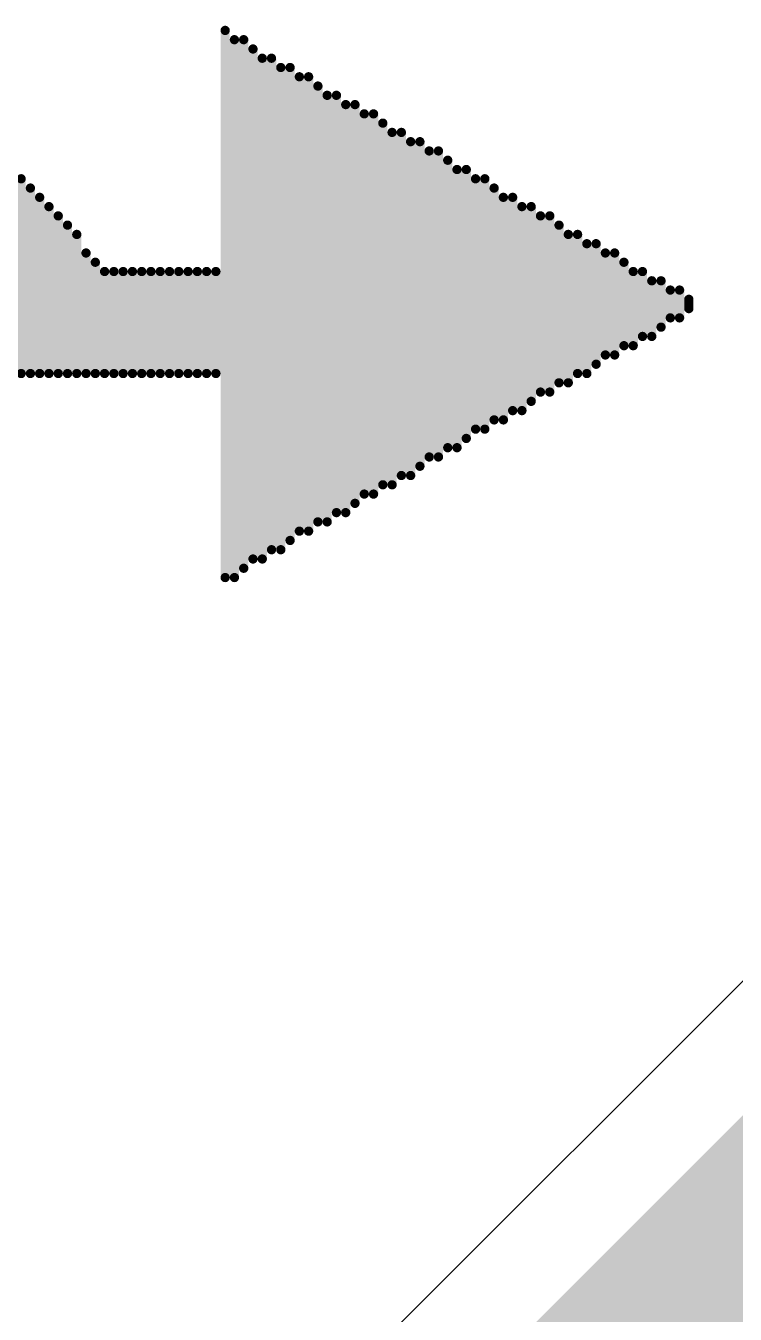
# Model space of a CAD drawing. Header units: millimetres. Extents: x 1.01 to 3.59, y 0.05 to 3.22.
# Drawn here: x 1.5675 to 1.644, y 2.7426 to 2.8815 of the extents above; entities that cross this region are included whole.
import ezdxf

# ---------------------------------------------------------------- set-up
doc = ezdxf.new("R2010")
doc.units = ezdxf.units.MM
doc.header["$MEASUREMENT"] = 0
doc.layers.add('BottomLayer', color=5, linetype='Continuous')
doc.layers.add('TopOverlay', color=2, linetype='Continuous')

# ---------------------------------------------------------------- blocks, each defined once
blk = doc.blocks.new('CAN____LOGO_____B_111')
at = {"layer": 'TopOverlay', "const_width": 0.001}
for points in [[(-0.097, -0.025), (-0.076, -0.025)], [(-0.097, -0.026), (-0.077, -0.026)], [(-0.097, -0.027), (-0.078, -0.027)], [(-0.097, -0.028), (-0.079, -0.028)], [(-0.097, -0.029), (-0.08, -0.029)], [(-0.097, -0.03), (-0.081, -0.03)], [(-0.097, -0.031), (-0.082, -0.031)], [(-0.097, -0.032), (-0.084, -0.032)], [(-0.097, -0.033), (-0.085, -0.033)], [(-0.097, -0.034), (-0.086, -0.034)], [(-0.097, -0.035), (-0.086, -0.035)], [(-0.097, -0.036), (-0.086, -0.036)], [(-0.097, -0.037), (-0.086, -0.037)], [(-0.097, -0.038), (-0.086, -0.038)], [(-0.097, -0.039), (-0.086, -0.039)], [(-0.097, -0.04), (-0.086, -0.04)], [(-0.097, -0.041), (-0.086, -0.041)], [(-0.097, -0.042), (-0.086, -0.042)], [(-0.097, -0.043), (-0.086, -0.043)], [(-0.097, -0.044), (-0.086, -0.044)], [(-0.097, -0.045), (-0.086, -0.045)], [(-0.097, -0.046), (-0.086, -0.046)], [(-0.119, -0.047), (-0.06, -0.047)], [(-0.119, -0.048), (-0.061, -0.048)], [(-0.118, -0.049), (-0.061, -0.049)], [(-0.117, -0.05), (-0.062, -0.05)], [(-0.117, -0.051), (-0.063, -0.051)], [(-0.116, -0.052), (-0.063, -0.052)], [(-0.116, -0.053), (-0.064, -0.053)], [(-0.115, -0.054), (-0.064, -0.054)], [(-0.114, -0.055), (-0.065, -0.055)], [(-0.114, -0.056), (-0.065, -0.056)], [(-0.113, -0.057), (-0.066, -0.057)], [(-0.113, -0.058), (-0.067, -0.058)], [(-0.112, -0.059), (-0.067, -0.059)], [(-0.112, -0.06), (-0.068, -0.06)], [(-0.111, -0.061), (-0.068, -0.061)], [(-0.11, -0.062), (-0.069, -0.062)], [(-0.11, -0.063), (-0.069, -0.063)], [(-0.109, -0.064), (-0.07, -0.064)], [(-0.109, -0.065), (-0.071, -0.065)], [(-0.108, -0.066), (-0.071, -0.066)], [(-0.108, -0.067), (-0.072, -0.067)], [(-0.107, -0.068), (-0.072, -0.068)], [(-0.106, -0.069), (-0.073, -0.069)], [(-0.106, -0.07), (-0.073, -0.07)], [(-0.105, -0.071), (-0.074, -0.071)], [(-0.105, -0.072), (-0.075, -0.072)], [(-0.104, -0.073), (-0.075, -0.073)], [(-0.103, -0.074), (-0.076, -0.074)], [(-0.103, -0.075), (-0.076, -0.075)], [(-0.102, -0.076), (-0.077, -0.076)], [(-0.102, -0.077), (-0.078, -0.077)], [(-0.101, -0.078), (-0.078, -0.078)], [(-0.101, -0.079), (-0.079, -0.079)], [(-0.1, -0.08), (-0.079, -0.08)], [(-0.099, -0.081), (-0.08, -0.081)], [(-0.099, -0.082), (-0.08, -0.082)], [(-0.098, -0.083), (-0.081, -0.083)], [(-0.098, -0.084), (-0.082, -0.084)], [(-0.097, -0.085), (-0.082, -0.085)], [(-0.097, -0.086), (-0.083, -0.086)], [(-0.096, -0.087), (-0.083, -0.087)], [(-0.095, -0.088), (-0.084, -0.088)], [(-0.095, -0.089), (-0.084, -0.089)], [(-0.094, -0.09), (-0.085, -0.09)], [(-0.094, -0.091), (-0.086, -0.091)], [(-0.093, -0.092), (-0.086, -0.092)], [(-0.093, -0.093), (-0.087, -0.093)], [(-0.092, -0.094), (-0.087, -0.094)], [(-0.091, -0.095), (-0.088, -0.095)], [(-0.091, -0.096), (-0.088, -0.096)], [(-0.09, -0.097), (-0.089, -0.097)]]:
    blk.add_lwpolyline(points, dxfattribs=at)
at = {"layer": 'TopOverlay', "const_width": 0.0005}
for points in [[(-0.09725, -0.025, 1), (-0.09675, -0.025, 1)], [(-0.07625, -0.025, 1), (-0.07575, -0.025, 1)], [(-0.09725, -0.026, 1), (-0.09675, -0.026, 1)], [(-0.07725, -0.026, 1), (-0.07675, -0.026, 1)], [(-0.09725, -0.027, 1), (-0.09675, -0.027, 1)], [(-0.09725, -0.028, 1), (-0.09675, -0.028, 1)], [(-0.07925, -0.028, 1), (-0.07875, -0.028, 1)], [(-0.07825, -0.027, 1), (-0.07775, -0.027, 1)], [(-0.09725, -0.029, 1), (-0.09675, -0.029, 1)], [(-0.08025, -0.029, 1), (-0.07975, -0.029, 1)], [(-0.09725, -0.03, 1), (-0.09675, -0.03, 1)], [(-0.09725, -0.031, 1), (-0.09675, -0.031, 1)], [(-0.08225, -0.031, 1), (-0.08175, -0.031, 1)], [(-0.08125, -0.03, 1), (-0.08075, -0.03, 1)], [(-0.09725, -0.032, 1), (-0.09675, -0.032, 1)], [(-0.08425, -0.032, 1), (-0.08375, -0.032, 1)], [(-0.09725, -0.033, 1), (-0.09675, -0.033, 1)], [(-0.08525, -0.033, 1), (-0.08475, -0.033, 1)], [(-0.09725, -0.034, 1), (-0.09675, -0.034, 1)], [(-0.09725, -0.035, 1), (-0.09675, -0.035, 1)], [(-0.08625, -0.034, 1), (-0.08575, -0.034, 1)], [(-0.08625, -0.035, 1), (-0.08575, -0.035, 1)], [(-0.09725, -0.036, 1), (-0.09675, -0.036, 1)], [(-0.08625, -0.036, 1), (-0.08575, -0.036, 1)], [(-0.09725, -0.037, 1), (-0.09675, -0.037, 1)], [(-0.09725, -0.038, 1), (-0.09675, -0.038, 1)], [(-0.08625, -0.037, 1), (-0.08575, -0.037, 1)], [(-0.08625, -0.038, 1), (-0.08575, -0.038, 1)], [(-0.09725, -0.039, 1), (-0.09675, -0.039, 1)], [(-0.08625, -0.039, 1), (-0.08575, -0.039, 1)], [(-0.09725, -0.04, 1), (-0.09675, -0.04, 1)], [(-0.08625, -0.04, 1), (-0.08575, -0.04, 1)], [(-0.09725, -0.041, 1), (-0.09675, -0.041, 1)], [(-0.09725, -0.042, 1), (-0.09675, -0.042, 1)], [(-0.08625, -0.041, 1), (-0.08575, -0.041, 1)], [(-0.08625, -0.042, 1), (-0.08575, -0.042, 1)], [(-0.09725, -0.043, 1), (-0.09675, -0.043, 1)], [(-0.08625, -0.043, 1), (-0.08575, -0.043, 1)], [(-0.09725, -0.044, 1), (-0.09675, -0.044, 1)], [(-0.08625, -0.044, 1), (-0.08575, -0.044, 1)], [(-0.09725, -0.045, 1), (-0.09675, -0.045, 1)], [(-0.09725, -0.046, 1), (-0.09675, -0.046, 1)], [(-0.08625, -0.045, 1), (-0.08575, -0.045, 1)], [(-0.08625, -0.046, 1), (-0.08575, -0.046, 1)], [(-0.11925, -0.047, 1), (-0.11875, -0.047, 1)], [(-0.06025, -0.047, 1), (-0.05975, -0.047, 1)], [(-0.11925, -0.048, 1), (-0.11875, -0.048, 1)], [(-0.11825, -0.049, 1), (-0.11775, -0.049, 1)], [(-0.06125, -0.048, 1), (-0.06075, -0.048, 1)], [(-0.06125, -0.049, 1), (-0.06075, -0.049, 1)], [(-0.11725, -0.05, 1), (-0.11675, -0.05, 1)], [(-0.06225, -0.05, 1), (-0.06175, -0.05, 1)], [(-0.11725, -0.051, 1), (-0.11675, -0.051, 1)], [(-0.06325, -0.051, 1), (-0.06275, -0.051, 1)], [(-0.11625, -0.052, 1), (-0.11575, -0.052, 1)], [(-0.11625, -0.053, 1), (-0.11575, -0.053, 1)], [(-0.06425, -0.053, 1), (-0.06375, -0.053, 1)], [(-0.06325, -0.052, 1), (-0.06275, -0.052, 1)], [(-0.11525, -0.054, 1), (-0.11475, -0.054, 1)], [(-0.06425, -0.054, 1), (-0.06375, -0.054, 1)], [(-0.11425, -0.055, 1), (-0.11375, -0.055, 1)], [(-0.11425, -0.056, 1), (-0.11375, -0.056, 1)], [(-0.06525, -0.055, 1), (-0.06475, -0.055, 1)], [(-0.06525, -0.056, 1), (-0.06475, -0.056, 1)], [(-0.11325, -0.057, 1), (-0.11275, -0.057, 1)], [(-0.06625, -0.057, 1), (-0.06575, -0.057, 1)], [(-0.11325, -0.058, 1), (-0.11275, -0.058, 1)], [(-0.06725, -0.058, 1), (-0.06675, -0.058, 1)], [(-0.11225, -0.059, 1), (-0.11175, -0.059, 1)], [(-0.11225, -0.06, 1), (-0.11175, -0.06, 1)], [(-0.06825, -0.06, 1), (-0.06775, -0.06, 1)], [(-0.06725, -0.059, 1), (-0.06675, -0.059, 1)], [(-0.11125, -0.061, 1), (-0.11075, -0.061, 1)], [(-0.06825, -0.061, 1), (-0.06775, -0.061, 1)], [(-0.11025, -0.062, 1), (-0.10975, -0.062, 1)], [(-0.11025, -0.063, 1), (-0.10975, -0.063, 1)], [(-0.06925, -0.062, 1), (-0.06875, -0.062, 1)], [(-0.06925, -0.063, 1), (-0.06875, -0.063, 1)], [(-0.10925, -0.064, 1), (-0.10875, -0.064, 1)], [(-0.07025, -0.064, 1), (-0.06975, -0.064, 1)], [(-0.10925, -0.065, 1), (-0.10875, -0.065, 1)], [(-0.07125, -0.065, 1), (-0.07075, -0.065, 1)], [(-0.10825, -0.066, 1), (-0.10775, -0.066, 1)], [(-0.10825, -0.067, 1), (-0.10775, -0.067, 1)], [(-0.07225, -0.067, 1), (-0.07175, -0.067, 1)], [(-0.07125, -0.066, 1), (-0.07075, -0.066, 1)], [(-0.10725, -0.068, 1), (-0.10675, -0.068, 1)], [(-0.07225, -0.068, 1), (-0.07175, -0.068, 1)], [(-0.10625, -0.069, 1), (-0.10575, -0.069, 1)], [(-0.07325, -0.069, 1), (-0.07275, -0.069, 1)], [(-0.10625, -0.07, 1), (-0.10575, -0.07, 1)], [(-0.10525, -0.071, 1), (-0.10475, -0.071, 1)], [(-0.07425, -0.071, 1), (-0.07375, -0.071, 1)], [(-0.07325, -0.07, 1), (-0.07275, -0.07, 1)], [(-0.10525, -0.072, 1), (-0.10475, -0.072, 1)], [(-0.07525, -0.072, 1), (-0.07475, -0.072, 1)], [(-0.10425, -0.073, 1), (-0.10375, -0.073, 1)], [(-0.10325, -0.074, 1), (-0.10275, -0.074, 1)], [(-0.07625, -0.074, 1), (-0.07575, -0.074, 1)], [(-0.07525, -0.073, 1), (-0.07475, -0.073, 1)], [(-0.10325, -0.075, 1), (-0.10275, -0.075, 1)], [(-0.07625, -0.075, 1), (-0.07575, -0.075, 1)], [(-0.10225, -0.076, 1), (-0.10175, -0.076, 1)], [(-0.07725, -0.076, 1), (-0.07675, -0.076, 1)], [(-0.10225, -0.077, 1), (-0.10175, -0.077, 1)], [(-0.10125, -0.078, 1), (-0.10075, -0.078, 1)], [(-0.07825, -0.077, 1), (-0.07775, -0.077, 1)], [(-0.07825, -0.078, 1), (-0.07775, -0.078, 1)], [(-0.10125, -0.079, 1), (-0.10075, -0.079, 1)], [(-0.07925, -0.079, 1), (-0.07875, -0.079, 1)], [(-0.10025, -0.08, 1), (-0.09975, -0.08, 1)], [(-0.09925, -0.081, 1), (-0.09875, -0.081, 1)], [(-0.08025, -0.081, 1), (-0.07975, -0.081, 1)], [(-0.07925, -0.08, 1), (-0.07875, -0.08, 1)], [(-0.09925, -0.082, 1), (-0.09875, -0.082, 1)], [(-0.08025, -0.082, 1), (-0.07975, -0.082, 1)], [(-0.09825, -0.083, 1), (-0.09775, -0.083, 1)], [(-0.08125, -0.083, 1), (-0.08075, -0.083, 1)], [(-0.09825, -0.084, 1), (-0.09775, -0.084, 1)], [(-0.09725, -0.085, 1), (-0.09675, -0.085, 1)], [(-0.08225, -0.084, 1), (-0.08175, -0.084, 1)], [(-0.08225, -0.085, 1), (-0.08175, -0.085, 1)], [(-0.09725, -0.086, 1), (-0.09675, -0.086, 1)], [(-0.08325, -0.086, 1), (-0.08275, -0.086, 1)], [(-0.09625, -0.087, 1), (-0.09575, -0.087, 1)], [(-0.09525, -0.088, 1), (-0.09475, -0.088, 1)], [(-0.08425, -0.088, 1), (-0.08375, -0.088, 1)], [(-0.08325, -0.087, 1), (-0.08275, -0.087, 1)], [(-0.09525, -0.089, 1), (-0.09475, -0.089, 1)], [(-0.08425, -0.089, 1), (-0.08375, -0.089, 1)], [(-0.09425, -0.09, 1), (-0.09375, -0.09, 1)], [(-0.08525, -0.09, 1), (-0.08475, -0.09, 1)], [(-0.09425, -0.091, 1), (-0.09375, -0.091, 1)], [(-0.09325, -0.092, 1), (-0.09275, -0.092, 1)], [(-0.08625, -0.091, 1), (-0.08575, -0.091, 1)], [(-0.08625, -0.092, 1), (-0.08575, -0.092, 1)], [(-0.09325, -0.093, 1), (-0.09275, -0.093, 1)], [(-0.08725, -0.093, 1), (-0.08675, -0.093, 1)], [(-0.09225, -0.094, 1), (-0.09175, -0.094, 1)], [(-0.08725, -0.094, 1), (-0.08675, -0.094, 1)], [(-0.09125, -0.095, 1), (-0.09075, -0.095, 1)], [(-0.09125, -0.096, 1), (-0.09075, -0.096, 1)], [(-0.08825, -0.095, 1), (-0.08775, -0.095, 1)], [(-0.08825, -0.096, 1), (-0.08775, -0.096, 1)], [(-0.09025, -0.097, 1), (-0.08975, -0.097, 1)], [(-0.08925, -0.097, 1), (-0.08875, -0.097, 1)]]:
    blk.add_lwpolyline(points, format="xyb", close=True, dxfattribs=at)

msp = doc.modelspace()

# ---------------------------------------------------------------- linework, layer by layer
at = {"layer": 'BottomLayer'}
msp.add_line((1.65771, 2.7914), (1.59321, 2.7269), dxfattribs=at)
at = {"layer": 'BottomLayer', "const_width": 0.04}
msp.add_lwpolyline([(1.59603, 2.68693), (1.6791, 2.77)], dxfattribs=at)

# ---------------------------------------------------------------- block references
at = {"rotation": 90}
msp.add_blockref('CAN____LOGO_____B_111', (1.542, 2.941), dxfattribs=at)

doc.saveas('drawing.dxf')
